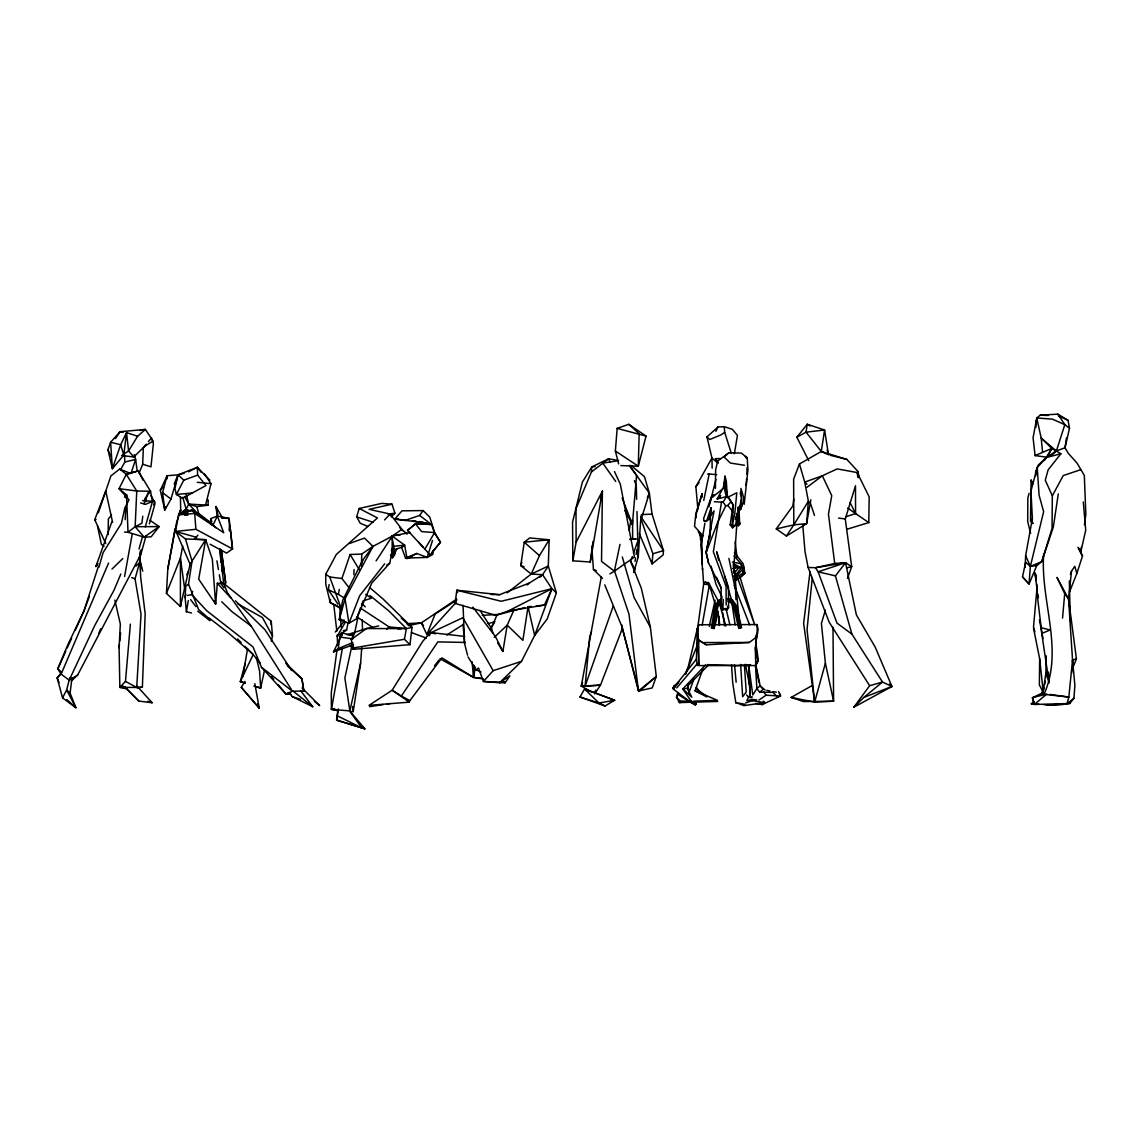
<?xml version="1.0" encoding="UTF-8"?>
<svg xmlns="http://www.w3.org/2000/svg" width="1143" height="1143" viewBox="0 0 1143 1143"><rect width="100%" height="100%" fill="white"/><g stroke="black" fill="none" stroke-linecap="round" stroke-linejoin="round"><path stroke-width="1.5" d="M702.116 497.119L702.131 493.59L695.873 513.521L694.515 526.337L703.074 535.853M731.491 502.134L733.006 504.835L730.191 524.866L732.277 525.194L734.792 513.721L736.806 492.733L727.405 497.491L726.291 481.003L724.991 476.188L725.519 493.733L733.306 505.02L732.277 525.194L735.492 525.323L738.921 507.278L737.849 507.478L738.335 525.737L736.835 524.28L739.678 523.665L738.964 519.236M395.335 551.583L394.692 554.784L392.406 557.77L392.42 553.326M1047.245 457.271L1035.087 455.586L1033.072 437.755L1036.758 417.952L1040.216 415.152L1057.889 414.166L1068.062 420.324L1069.505 428.254L1065.019 447.756L1056.375 450.985L1046.288 457.529L1037.23 467.401L1030.957 491.104L1032.372 518.593L1025.642 555.569L1025.157 567.399M126.502 498.248L126.53 494.833L119.058 488.69L126.273 474.316L138.232 470.916L150.505 491.247L152.49 501.334L145.275 526.909M1035.944 427.482L1035.987 420.795M1073.406 673.27L1068.548 598.903L1071.52 571.129L1074.806 566.314L1076.849 573.429L1069.562 591.888M710.032 538.096L710.489 515.836L714.061 510.935L706.103 552.54L708.574 563.156L721.176 587.916L720.933 607.347L722.747 609.79L723.319 599.532M734.306 571.229L733.235 565.542M1069.505 428.254L1064.833 424.653L1052.432 419.152L1036.758 417.952L1041.202 438.055L1051.817 448.442L1060.89 453.742L1048.131 469.873L1045.274 480.231L1052.332 495.805L1052.046 528.423L1041.773 561.67L1036.744 565.571L1029.071 583.987L1022.514 576.886L1025.614 562.27L1030.357 566.356L1036.744 565.571M726.162 605.004L726.105 586.53L713.346 551.783L721.533 502.134L723.105 502.063L726.462 496.605L724.833 488.875M1033.529 628.236L1039.644 658.754L1039.358 684.886L1043.345 692.644L1040.944 694.873M715.418 488.404L715.647 469.673L717.775 460.958L729.02 452.699L741.378 453.099L747.208 457.843L747.922 470.173L744.222 504.149L743.922 498.562L740.964 488.432L740.878 494.819M718.947 625.035L719.047 617.091L717.061 610.505M738.921 507.278L739.678 524.294L738.335 524.851L736.992 524.294L736.649 513.364M108.156 534.524L108.371 518.951L111.543 515.05M463.044 605.261L464.587 643.523L467.544 655.182M846.663 529.338L868.794 522.58L869.166 496.891L857.15 472.559L837.205 468.887L822.331 475.802L804.743 482.103L808.372 501.248L806.615 523.651L786.427 536.024L776.254 528.923L792.856 505.92L793.813 499.091M1032.872 483.118L1031.1 480.117L1030.5 521.351L1033.329 523.351M1068.548 598.903L1064.705 593.674L1056.989 577.444L1068.548 598.903L1076.42 658.825L1072.505 660.097L1068.848 697.073L1044.002 694.315L1042.959 692.758L1045.888 673.184L1046.288 655.868M271.134 624.649L271.234 621.278L223.714 583.473L221.485 564.542M743.722 574.329L742.75 573.272L742.879 568.114L743.922 568.4L744.936 573.057L735.649 580.787L734.535 577.501M744.95 704.274L735.892 702.559L743.95 705.631L764.567 702.602L763.338 701.145M361.374 565.971L361.76 554.055L372.975 546.383L392.263 536.138L401.922 529.28L390.134 514.064L369.075 509.321L392.006 504.177L394.921 513.15L391.22 516.993M483.575 679.028L473.545 677.413L473.974 665.283M184.523 496.433L188.738 504.092L196.896 506.62L208.04 505.192L208.226 499.92M137.317 687.986L142.375 687.157L145.175 613.777L140.703 577.486L139.789 560.141M756.952 624.564C758.623 636.694 752.165 648.581 758.138 660.54L755.766 665.583L698.744 665.583L698.744 640.194L696.987 632.822L697.559 628.521L696.373 659.64L697.559 665.483L698.744 665.097L697.559 628.521L698.744 624.735L756.952 624.564L758.138 629.522L755.766 642.637L756.48 652.553M139.103 473.045L142.675 464.244L143.332 448.013L146.361 444.213M595.56 690.272L594.76 693.701L600.475 685.171L621.678 630.279L621.892 624.992M149.719 520.151L159.106 526.594L151.147 536.824L144.175 537.167L135.16 526.709L136.746 491.019L126.273 474.316L119.744 469.016L110.914 475.902L98.384 512.75M127.373 689.029L119.858 687.372L119.086 647.738L120.344 624.049L114.829 600.104M130.373 624.135L125.473 681.399L119.858 687.372L136.717 687.443L141.032 614.148L135.045 578.801L139.603 562.67L140.589 550.812M191.524 612.991L186.423 611.748L185.109 597.518L185.723 586.116L188.509 584.23L192.024 561.113L205.683 539.696L194.467 539.239L197.925 535.167M125.158 519.665L125.844 507.249M126.33 498.391L126.53 494.833L124.573 497.219M1043.73 553.641C1039.944 600.232 1064.204 649.367 1044.002 694.315M190.324 563.213L180.423 606.547L166.435 593.374L167.807 568.928L174.965 528.952L190.281 564.699L192.024 561.113L185.48 538.939L175.508 531.409L178.565 514.907L180.665 509.821L176.465 522.965L167.807 568.928M353.787 574.658L354.087 569.485M741.321 497.891L740.635 509.678L741.278 506.52M576.115 542.225L602.404 491.061L590.245 562.013L572.829 560.799L576.115 542.225L576.001 508.635L591.445 471.945L591.788 466.916L608.619 458.786L618.606 460.558M633.822 572.129L638.237 556.998L640.609 520.922L649.367 493.204L644.466 476.66L630.979 465.401M737.321 517.179L733.877 566.399L739.464 621.878M229.557 530.581L229.114 518.408L217.356 516.036L210.812 518.593L211.412 524.737M330.527 599.318L330.284 602.618L342.271 609.376M349.901 711.475L353.216 711.589L360.588 663.426L361.745 647.652M353.444 644.238L353.058 649.338L409.937 644.666L412.023 627.436L383.091 599.032L369.546 587.445M1046.788 705.188L1069.762 703.502L1073.92 698.287L1074.891 685.414L1072.505 660.097M640.694 517.993L652.867 553.741L652.082 563.913L663.097 554.941L663.511 550.626L652.039 514.079L649.367 493.204L629.993 466.273M702.331 564.699L701.059 534.853M618.663 463.915L615.377 450.999L617.163 428.368L628.793 424.31L646.024 436.097L638.294 466.23L620.82 465.587M746.093 485.361L746.593 478.988M746.965 474.202L746.993 467.716M221.228 581.987L224.028 583.644L217.327 583.23L215.627 604.076L198.696 579.187L205.683 539.696L185.48 538.939M756.509 634.094L755.766 642.637L758.138 658.739L756.352 663.511M1062.547 618.092L1064.705 593.674M706.688 520.922L711.075 507.721L710.074 518.722L706.688 520.922L704.174 520.994L703.602 518.551L711.26 497.148L713.532 494.833M349.387 710.475L364.874 728.834L336.599 720.119L338.414 708.917M433.126 550.969L432.797 554.455L427.225 557.441L405.565 558.055L401.579 547.44L404.679 545.14L391.82 535.91L394.278 549.583L391.878 555.355L393.035 550.269M1031.872 523.78L1032.372 518.593M812.259 578.287L807.044 629.536L814.645 702.102L833.604 701.216L832.99 627.336M119.086 647.738L119.429 644.423M119.772 641.109L120.615 632.808M140.203 430.454L145.39 429.425L120.072 431.697L110.614 442.241L107.971 449.656L112.371 468.701L123.801 455.071L126.516 432.597L137.603 436.255L145.39 429.425L153.133 441.127L144.832 446.099L133.831 456.957L121.529 455.486M142.761 516.207L141.918 523.223L135.16 526.709L128.016 532.267L124.473 532.081M144.247 503.92L144.875 498.662L150.505 491.247L136.746 491.019L119.058 488.69L128.988 499.805L124.83 507.978L121.415 523.38L103.127 552.569L98.87 567.285M229.314 530.623L229.943 525.437L232.515 548.926L226.6 553.098L210.141 544.239M61.436 672.684L57.15 677.856L62.551 697.887L75.881 707.731L70.094 693.129L71.98 677.856M180.808 603.375L180.423 606.547L180.408 558.127L182.694 546.011M810.058 571.586L803.629 623.421L814.645 702.102L791.113 697.43L811.916 685.686M337.871 709.989L336.599 720.119L364.874 728.834L362.031 726.819M146.047 535.796L139.403 559.641L140.546 550.897M524.651 607.633L495.819 615.32L455.1 603.39L456.814 590.217L499.605 594.674L529.495 582.959L542.582 574.686L548.297 566.056L549.169 539.767L529.723 537.939L524.251 542.182L520.751 565.599L531.224 574.057L542.582 574.686L551.926 588.674L556.384 592.931L547.197 618.977L534.638 635.479L521.508 661.354L499.648 682.757L483.403 681.457L478.517 668.026L476.145 669.884L467.973 656.854M336.885 650.61L331.27 692.801L331.413 709.389L338.214 710.817M337.585 645.324L337.242 634.751M337.985 604.247L328.384 589.774L329.098 584.473M590.245 562.013L593.003 541.439M714.061 495.133L711.96 497.534L723.319 488.447L724.991 476.188M341.957 634.694L333.47 651.881L338.242 648.624L339.828 637.051L342.729 633.122L352.83 635.665M1081.321 547.254L1080.606 552.44L1082.507 555.955L1076.849 573.429M1084.421 524.78L1085.85 514.407L1084.321 475.445L1076.992 463.001L1068.305 453.342L1065.019 447.756L1066.448 438.026M739.507 506.52L739.521 510.049L740.821 501.291M1058.289 493.905L1053.332 527.023L1041.773 561.67L1030.357 566.356L1029.071 583.987L1022.514 576.886M531.324 606.404L528.052 606.733L522.865 640.351L507.206 625.164L514.136 609.605M786.427 536.024L793.799 524.851L793.628 479.16L799.443 463.987L821.303 451.471L824.574 429.997L807.215 424.253L796.857 437.24L808.744 460.7M629.221 530.466L630.865 519.994M635.037 561.427L635.579 557.97M636.122 554.512L636.951 549.326M497.691 642.966L502.891 651.467L507.206 625.164L494.219 637.308M712.789 628.336L716.404 606.247L719.947 601.247M735.463 519.636L735.978 516.45M186.423 611.748L188.309 600.575M245.374 683.3L240.287 681.657L242.916 676.113L247.588 648.524M344.272 598.032L338.442 594.403L339.285 589.431M704.902 523.094L701.173 545.197L702.474 569.857M734.32 453.871L737.449 435.426L732.334 429.311L724.262 426.682L717.99 426.996L706.96 436.869L711.946 458.029L712.16 468.216M591.774 692.029L581.287 686.143L601.261 577.186M145.761 501.791L146.947 494.976M810.83 499.82L806.615 523.651L793.799 524.851L776.254 528.923M132.274 533.767L124.587 576.472M480.589 678.17L473.545 677.413L475.388 667.126M702.173 625.221L709.374 584.873L703.645 583.973L702.574 568.2M360.588 663.426L349.844 710.889L331.413 709.389L342.457 648.081M742.593 566.199L742.793 565.156M409.937 644.666L404.422 639.28L406.394 628.607L388.963 611.048L369.975 595.517M1035.672 475.859L1037.23 467.401L1039.101 495.333L1043.645 511.678L1030.357 566.356L1025.642 555.569M357.788 618.034L354.573 633.451M139.403 559.641L141.332 549.497M746.15 458.143L746.422 456.729M711.075 507.721L710.074 518.722L707.617 518.336M723.319 488.447L724.976 480.031M708.574 563.156L706.188 552.369L711.289 526.909M349.258 543.568L364.474 538.096L372.975 546.383L362.774 560.041L342.643 600.375L339.242 619.749L348.958 623.264L356.587 618.763L371.732 583.144L389.734 563.213L392.12 551.512L392.263 536.138L376.104 560.913M739.521 510.049L741.764 498.991L740.735 491.676M345.557 621.792L337.114 636.38L346.6 630.036L348.001 623.121M703.745 500.463L709.174 474.031L716.747 474.631M1043.973 687.843L1042.959 692.758L1032.415 697.716L1034.429 704.474L1069.762 703.502M1044.659 684.557L1045.331 681.271M619.992 544.368L614.377 571.171L609.919 573.872M734.035 566.299L733.549 568.557L739.135 566.942M264.462 670.37L260.633 688.229L253.846 686.043M621.678 630.279L622.406 626.864M634.151 572.457L634.894 569.057L630.593 561.356L632.308 556.555M696.987 632.822L698.744 624.735M351.587 647.152L344.857 677.985L349.844 710.889M185.109 597.518L185.852 594.189M709.246 626.378L715.089 600.275M600.518 499.334L602.404 491.061L601.532 561.399L614.377 571.171L634.465 557.041L620.349 484.261L614.477 471.53M290.851 694.287L286.093 694.187L261.433 667.198L253.003 646.881L206.712 610.733L191.853 594.631L192.624 591.317M197.625 475.117L183.794 480.16L178.079 474.816L174.908 488.361L176.365 494.476L182.509 498.277L205.997 485.546L197.625 475.117L197.339 467.316L178.079 474.816L167.064 475.759L160.32 490.333L164.778 510.078L170.979 499.048L178.079 474.816L184.123 473.316M271.262 641.252L272.491 636.065L271.234 621.278M708.974 506.792L711.26 497.148M715.104 624.964L718.347 611.319M687.672 669.212L697.973 625.964L703.645 583.973L705.388 581.673M742.036 506.506L743.922 498.562M744.936 573.057L739.992 578.015L736.878 579.387L733.963 575.858L736.249 577.301L742.75 573.272L743.922 568.4M710.032 502.849L715.904 479.374M706.745 696.887L695.058 690.858L702.945 668.841M69.709 677.985L66.665 689.958L62.551 697.887M181.623 514.093L186.152 509.192L188.738 504.092L205.554 505.035L211.026 483.66L204.426 473.974M727.462 606.219L728.591 607.347L726.948 609.748L726.191 608.433L722.747 609.79L723.105 608.447L726.948 609.748L728.591 607.347L728.434 587.102L716.661 551.769L718.633 560.127M165.849 506.692L164.778 510.078L162.577 492.662L167.064 475.759L167.178 478.76M1029.071 493.362L1027.843 498.005L1027.7 521.408L1030.586 533.395M814.645 702.102L825.389 663.183L821.417 623.464L825.375 610.119M245.131 663.754L240.287 681.657L244.931 682.7M372.975 546.383L345.043 598.775L339.242 619.749L344.172 620.178M149.376 523.88L155.062 503.434L151.062 495.691M139.003 549.069L142.375 537.124M1041.487 694.987L1042.987 689.686L1039.644 658.754M455.1 603.39L456.5 598.546M702.131 493.59L696.001 514.736L696.044 517.879M429.482 635.708L430.411 632.536L464.658 636.408M367.86 526.466L360.288 523.294L356.645 516.865L359.216 508.464L381.633 503.406L392.006 504.177M847.449 578.387L851.692 566.671L845.277 518.965L855.478 485.746L855.578 513.593L868.794 522.58M432.483 540.425L427.225 557.441L416.824 553.455L405.565 558.055L407.008 558.556L416.824 553.455M361.217 565.056L362.774 560.041M705.56 664.926L682.828 688.929L691.829 697.216L687.3 688.343L688.243 685.357L708.646 664.84M348.944 634.922L354.216 634.051L351.301 639.394L353.058 649.338L350.244 645.281M1051.317 455.571L1056.375 450.985L1064.833 424.653L1057.889 414.166M98.412 566.314L83.968 610.962L75.252 630.25M521.808 562.356L520.751 565.599L524.08 566.771M685.743 673.727L687.357 668.741M131.088 473.173L135.617 459.429L134.317 454.528M111.857 521.822L95.883 566.542L97.812 563.856M704.174 520.994L706.16 520.622M349.315 588.116L341.928 578.501L350.087 554.498L361.76 554.055M1035.472 473.088L1038.187 465.244L1046.288 457.529L1060.89 453.742M613.32 605.876L585.116 686.086L581.287 686.143L582.63 682.857M1070.391 574.3L1071.52 571.129M153.591 504.906L154.748 501.677L152.605 499.277M633.451 553.355L637.451 542.139M689.086 692.401L693.844 679.099M594.76 693.701L595.96 690.401M591.531 631.593L589.745 636.48L585.116 686.086L600.475 685.171L581.287 686.143M356.587 618.763L360.245 608.79M361.474 605.476L363.303 600.489M391.878 555.355L394.321 548.683M89.425 596.289L83.968 610.962L67.623 645.209L57.793 668.826L61.136 674.113L69.194 680.171L77.667 675.013L139.946 556.084M706.188 552.369L717.733 522.165L725.734 505.949L727.777 505.42L730.891 501.791M105.756 543.582L94.712 519.694L105.756 491.061L112.614 522.337M166.435 593.374L180.408 558.127L184.752 589.488M1073.448 666.326L1076.42 658.825M677.799 693.844L676.485 697.13L679.385 702.559L691.458 702.231M685.7 674.141L697.773 643.98M120.829 574.015L114.014 590.231L94.755 625.492L69.194 680.171M174.179 484.06L178.079 474.816M490.961 629.164L497.048 614.734M98.598 633.679L100.713 628.807M742.75 573.272L744.293 569.714M61.136 674.113L108.571 563.028M186.738 574.886L188.152 571.729M507.192 592.846L531.224 574.057L539.453 555.641L549.169 539.767L524.251 542.182L539.453 555.641M696.487 659.054L673.713 687.715L678.842 681.928L673.927 686.2L672.684 688.229L673.47 689.329L678.256 682.328M678.499 692.672L676.485 697.13L680.185 701.045L690.272 701.216M65.794 651.153L57.793 668.826L61.479 672.141M67.251 647.938L71.609 638.28M647.267 497.819L649.367 493.204M752.451 697.001L748.622 696.887L746.879 700.702L752.265 699.487L756.695 699.902M391.306 550.726L393.278 546.411L404.679 545.14L407.008 558.556M495.819 615.32L508.278 610.976L544.397 605.104L551.926 588.674L501.248 601.289L456.814 590.217L457.543 592.545M242.916 676.113L253.303 654.325M213.127 524.866L217.356 516.036L223.728 532.738L194.71 513.421L191.967 510.121L183.623 511.793L178.565 514.907L194.71 513.421L195.882 529.295L232.515 548.926L229.114 518.408L221.656 518.15M715.889 431.34L717.99 426.996M392.406 557.77L397.007 548.74M719.89 497.019L717.275 498.919L722.533 488.761M183.794 480.16L176.365 494.476L192.138 492.976M1048.002 455.8L1051.817 448.442L1035.087 455.586M755.766 665.097L758.138 660.54M732.52 527.795L733.577 525.794L730.191 524.866L732.52 527.795L735.492 525.323M757.595 633.351L755.094 638.094L749.322 642.452L706.417 644.809L698.744 640.194L706.417 644.809M325.755 574.257L329.755 576.986L341.014 607.89L330.284 602.618L325.755 584.216L325.755 574.257L336.328 554.426L377.476 517.936L359.216 508.464M680.185 701.045L679.385 702.559L690.372 701.416M1052.332 495.805L1063.247 475.574L1080.564 469.744M120.644 469.659L124.83 462.001L124.544 454.943M674.327 687.186L675.284 685.471L673.927 686.2L676.642 684.828M673.598 689.329L689.786 701.631L693.572 703.731L695.058 702.116L696.273 703.845L695.187 704.917L691.072 702.502L691.744 701.302M697.873 509.092L695.873 486.647L711.946 458.029L717.961 463.115M579.987 697.016L584.559 689.029L614.62 700.23L605.033 706.003L579.987 697.016L599.061 703.045L605.033 706.003M737.835 574.529L735.649 580.787M73.081 677.942L71.323 680.999L77.667 675.013M428.639 635.565L430.411 632.536L435.569 633.822M424.882 549.126L407.565 530.366L415.466 523.794L421.696 531.624L434.626 532.567L440.469 542.253L430.082 554.984L424.882 549.126L434.626 532.567L429.754 517.093L423.153 510.578L402.007 510.835L394.706 519.122L423.253 522.537L431.54 524.508L434.111 531.809M95.883 566.542L97.684 563.556M137.603 436.255L128.573 450.956L122.93 454.585M793.799 524.851L808.372 501.248M1044.331 460.586L1051.817 448.442M241.302 687.343L259.247 708.189L241.302 687.343L244.973 681.442M390.492 555.598L394.278 549.583L402.622 547.054M738.335 525.737L739.678 524.294M115.429 438.598L120.072 431.697L123.301 432.14M430.411 632.536L422.739 641.337L392.149 690.229L409.38 702.145L369.018 705.36L392.149 690.229L401.364 696.016L437.84 641.895L465.13 642.452M521.508 661.354L493.176 670.67L483.403 681.457L505.292 682.514L509.892 675.842L499.648 682.757L505.292 682.514L502.32 680.914M720.919 602.404L717.79 606.819L714.232 628.564L711.346 628.093L715.004 605.69L718.961 600.089L722.105 598.603M404.822 520.536L419.61 515.436L423.153 510.578M490.99 627.45L494.119 623.164M853.807 707.246L869.666 685.714L882.496 682.057L891.94 686.472L853.807 707.246L863.822 697.459L882.496 682.057L851.906 634.108L835.419 575.886L845.534 562.713L851.692 566.671L846.877 567.814M409.38 702.145L407.308 700.888L409.88 700.659L441.898 657.839L473.545 677.413L472.059 661.726M434.526 665.769L438.883 660.14M384.648 563.828L359.659 595.76L348.958 623.264L345.043 598.775M148.39 441.684L151.419 437.898L153.405 443.455L150.976 466.83L142.675 464.244M695.873 486.647L699.087 482.617M160.32 490.333L163.306 486.661M335.213 632.05L344.172 621.249M734.749 575.943L741.464 567.957L741.05 563.828L734.077 555.912M432.197 552.055L440.469 542.253L434.626 533.267M676.742 687.915L697.387 663.554M734.492 572.772L738.564 567.971L744.15 567.814L743.15 563.699L734.392 552.712M456.157 602.332L426.896 634.579L421.353 622.864L407.137 623.635M384.577 519.922L390.134 514.064M735.663 576.772L744.15 567.814M194.467 539.239L196.367 537.267M717.275 498.919L720.676 495.433L717.447 498.891L726.462 496.605M722.047 606.219L720.933 607.347L722.747 609.79M60.779 674.227L57.15 677.856L59.079 682.614M386.805 629.193L389.134 626.907L406.394 628.607L412.023 627.436L401.236 618.134M540.039 577.186L542.582 574.686M112.014 569.057L122.787 558.556M697.559 665.483L698.744 664.369M135.946 566.056L139.603 562.67M1038.958 704.274L1031.286 703.817L1033.701 701.588M809.973 425.982L807.215 424.253L806.058 432.168L821.303 451.471L846.877 459.429L858.15 471.659L857.15 472.559L857.964 477.688M738.335 524.851L739.678 523.665M1046.745 693.987L1034.429 704.474L1032.415 697.716L1045.145 694.401M729.02 452.699L723.99 456.943L730.377 463.044L744.45 465.258M419.61 515.436L431.54 524.508L416.095 523.394L407.565 530.366L409.88 532.552M527.023 584.973L529.495 582.959M755.623 703.431L762.152 704.602L764.824 702.431M755.509 665.512L756.866 688.486L759.681 692.244L763.253 689.343L760.138 685.843L755.994 665.383M1073.92 698.287L1067.033 703.702L1068.848 697.073L1050.146 694.458M591.445 471.945L608.619 458.786L610.091 461.972M806.887 487.347L822.331 475.802L831.761 495.619L828.461 514.136L834.704 563.456L815.488 567.728L808.087 567.428L805.015 551.497L802.743 524.951M336.128 649.938L333.47 651.881L353.201 644.795M351.301 639.394L366.532 628.55L378.662 625.95M147.661 493.219L150.505 491.247M456.171 599.446L421.353 622.864L408.151 625.65M758.938 700.073L766.024 695.244L780.54 695.987L779.526 693.287M182.08 511.935L186.152 509.192L190.995 511.392M724.262 426.682L724.691 432.368L720.719 435.012L709.717 439.498L706.96 436.869M456.943 599.918L435.126 614.048L426.896 634.579L462.872 617.706L493.176 670.67M416.095 523.394L415.466 523.794L431.54 524.508L419.438 521.594M446.77 635.008L463.358 624.478M386.791 565.042L389.734 563.213M278.235 684.757L286.093 694.187L289.065 692.415M390.449 515.622L394.921 513.15L388.091 514.193M796.857 437.24L806.058 432.168L824.574 429.997L828.546 454.857L827.132 449.985M746.55 694.93L748.622 696.887M188.609 471.802L197.339 467.316L209.841 480.16M508.278 610.976L551.926 588.674L534.638 635.479L528.052 606.733M762.152 704.602L780.54 695.987L778.54 691.558M531.224 574.057L548.297 566.056L556.384 592.931M286.093 694.187L292.508 691.258L303.838 690.972L301.952 678.885L285.736 663.154M338.242 648.624L352.844 642.509M1045.888 673.184L1049.06 682.685L1041.744 633.436L1050.103 630.036L1041.173 627.678L1036.658 590.102M863.822 697.459L891.94 686.472L875.195 647.109L856.364 614.863L845.534 562.713L834.704 563.456M119.858 687.372L123.187 686.086M178.565 514.907L191.967 510.121L211.598 523.737M126.273 474.316L138.232 470.916L143.046 480.203M732.706 568.542L736.578 567.242M745.722 702.902L752.323 700.688L764.567 702.602M845.549 516.836L855.578 513.593L850.035 502.434M346.943 634.779L366.532 628.55L406.394 628.607M364.803 600.304L371.389 598.246L365.66 594.317M652.867 553.741L663.511 550.626L640.537 516.179M488.147 623.649L494.976 621.706M331.413 709.389L334.67 708.589M124.83 462.001L135.617 459.429L137.217 471.016M723.248 609.319L726.948 609.748M1031.286 703.817L1034.515 703.188M187.466 595.446L191.853 594.631M410.251 532.581L391.82 535.91L400.321 534.895M343.343 630.607L346.6 630.036M94.712 519.694L96.112 519.451M353.516 647.91L404.422 639.28M398.007 518.579L394.706 519.122L407.094 520.222M759.681 692.244L772.925 692.329L777.869 697.33M369.589 706.674L383.305 704.559M386.734 704.031L390.163 703.516M618.249 460.758L602.761 463.101L615.72 481.432M708.66 582.501L706.117 582.516L709.189 583.887L718.933 602.318M405.565 558.055L412.366 557.155M687.3 688.343L682.828 688.929L690.958 700.959L696.273 703.845M195.882 529.295L175.508 531.409L196.553 537.339M536.224 605.919L544.397 605.104M595.174 466.644L591.788 466.916L582.387 482.089L572.557 522.108L572.829 560.799M707.617 474.145L709.174 474.031M1051.331 705.302L1063.09 704.545M750.58 664.697L736.764 665.555L707.388 664.64M482.26 615.363L498.277 614.391M629.764 539.439L636.822 539.039M184.709 515.236L187.909 515.064M641.366 514.65L652.039 514.079M142.375 687.157L136.717 687.443L125.473 681.399M693.644 701.188L717.404 700.302L695.058 690.858M397.75 628.864L401.207 628.764M717.733 701.459L694.901 702.131M720.133 458.572L715.304 458.629L718.19 462.758M135.16 526.709L159.106 526.594L144.175 537.167L128.016 532.267L126.53 494.833M703.974 642.566L749.322 642.452M197.282 482.317L211.026 483.66M490.918 594.474L499.605 594.674M407.037 624.064L410.523 624.164M630.322 538.682L635.279 538.839M1040.216 415.152L1048.46 415.481M672.684 688.229L673.884 688.286M714.261 501.706L721.533 502.134M205.554 505.035L208.04 505.192M142.646 500.548L152.49 501.334L145.59 504.334L140.603 502.977M1043.93 704.688L1050.574 705.231M412.394 520.694L415.938 521.008M329.755 576.986L341.928 578.501M138.817 701.073L124.587 686.786L138.817 701.073L152.148 702.745L137.174 686.257M838.591 518.079L845.277 518.965M339.828 637.051L352.83 638.88M500.277 681.714L505.292 682.514L502.048 681.114M766.739 690.358L769.953 690.972M773.154 691.572L776.354 692.187M502.106 681.842L505.292 682.514M732.406 561.97L741.05 563.828M835.419 575.886L818.131 571.814L815.488 567.728L845.534 562.713L818.131 571.814L836.962 623.092L851.906 634.108M617.163 428.368L646.024 436.097M830.218 455.271L846.877 459.429M748.451 696.973L751.137 697.787M289.136 692.572L292.351 696.673L300.38 699.302M356.645 516.865L373.375 522.365M147.676 701.273L152.148 702.745M791.113 697.43L803.458 701.545L833.604 701.216L825.389 663.183M131.702 577.615L135.045 578.801M411.451 632.608L426.31 638.065M728.105 598.218L732.406 599.875L736.378 605.476L741.607 627.75L738.749 628.421L733.649 606.704L730.534 602.29L727.948 601.304M726.834 599.303L731.463 601.075L735.006 606.09L740.178 628.078M591.688 546.44L593.46 569.443L596.332 570.6M119.744 469.016L130.716 473.573M476.145 669.884L481.003 671.984M194.224 512.85L199.068 515.05L196.896 506.62M1058.347 415.866L1068.062 420.324M328.384 589.774L338.442 594.403M821.303 451.471L827.103 454.185M257.446 686.714L260.633 688.229L259.59 671.127L256.389 657.839M183.623 511.793L186.795 513.321M292.351 696.673L312.711 706.731L300.995 691.129M337.757 716.032L361.774 727.934L349.329 710.603M733.635 563.742L741.464 567.957M401.364 696.016L409.88 700.659M706.117 582.516L709.103 584.159M439.969 658.739L473.545 677.413M237.844 603.875L262.49 617.577L272.491 636.065M677.27 694.001L691.072 702.502M360.316 608.019L389.134 626.907M400.864 529.309L403.722 531.181M615.377 450.999L638.294 466.23L639.137 433.64L628.793 424.31M698.844 690.729L695.63 688.572L696.53 687.586L698.844 690.729L706.974 696.473M357.116 617.034L373.318 627.85M733.063 564.113L738.564 567.971M847.706 508.035L855.578 513.593M693.572 703.731L695.187 704.917M261.433 667.198L292.508 691.258L251.203 626.078L231.858 611.591L221.756 601.775M162.577 492.662L170.979 499.048M104.013 546.325L101.356 544.311L97.512 526.08M198.811 513.55L211.526 523.38M209.14 618.02L228.6 633.065L252.403 653.767L260.275 663.197M197.739 611.176L209.998 620.635L207.64 618.049M745.322 456.343L747.208 457.843M293.322 691.301L312.711 706.731M287.25 665.697L301.952 678.885L303.838 690.972M314.325 701.245L319.654 705.631L302.052 687.986M765.138 690.058L760.138 685.843L756.866 688.486L752.808 694.987L748.636 665.112M1056.375 450.985L1041.202 438.055L1042.516 451.842M209.24 618.763L198.625 609.59L188.509 584.23M399.679 527.609L407.137 534.081M66.823 699.587L75.881 707.731L66.665 689.958L70.094 693.129M208.926 521.294L216.156 527.88M889.34 684.071L891.94 686.472M362.031 603.861L365.289 606.876M235.415 600.789L264.833 629.579L291.679 670.598M807.001 484.246L804.743 482.103L799.443 463.987M198.339 513.621L200.697 515.879M593.46 569.443L602.504 578.387M237.473 638.894L241.202 642.609M244.931 646.324L252.403 653.767M199.068 515.05L188.738 504.092L186.123 493.947M217.327 583.23L230.786 597.918M730.748 500.777L726.648 494.576M418.752 542.253L423.281 547.354M133.831 456.957L128.573 450.956L126.516 432.597L120.672 444.741L112.371 468.701L110.614 442.241L120.672 444.741L123.801 455.071M271.491 676.67L273.748 679.371M727.777 505.42L733.092 511.95M421.353 622.864L423.467 625.55M472.845 607.147L495.376 636.465L502.891 651.467M197.339 467.316L201.197 472.316M190.624 599.632L195.91 606.633M629.293 465.387L636.58 475.317L632.393 524.508L624.821 510.464M223.914 587.745L220.885 583.487L219.356 574.772M227.957 593.417L251.203 626.078M763.51 691.615L766.024 695.244M723.105 502.063L725.734 505.949M869.666 685.714L829.204 622.263L808.087 567.428M480.06 610.419L491.547 628.45L492.876 632.879M350.087 554.498L359.316 569.728M187.981 512.25L186.152 509.192L182.737 497.276M708.589 584.787L710.817 588.502M217.327 516.907L215.984 506.506L222.771 518.379M604.761 584.859L622.021 626.878L638.437 690.972L652.224 687.929L656.296 676.47L650.381 627.236L634.022 597.403L622.306 556.97M1082.507 555.955L1078.106 547.326L1080.678 552.469L1085.721 530.209L1083.293 501.948M733.392 571.686L736.249 577.301L733.935 568.057M698.273 531.495L701.816 538.524M722.105 597.117L716.061 584.459L711.06 566.185M716.461 577.244L721.376 588.416M639.294 533.524L652.082 563.913L651.539 560.541M214.27 600.804L215.627 604.076L212.355 559.241L205.683 539.696M107.971 449.656L110.528 456M634.394 480.66L636.265 485.318L636.651 499.305M630.593 561.356L641.266 588.145L650.381 627.236M223.714 583.473L227.571 593.146M734.263 585.373L749.608 624.878M622.135 498.005L632.393 524.508L631.879 521.037M737.706 578.258L754.68 624.807L739.878 576.729M614.477 570.943L628.993 614.177L638.437 690.972L656.296 676.47L639.008 691.458L622.021 626.878M688.243 685.357L687.815 684.071L688.886 692.544M210.812 518.593L211.898 521.808M809.987 501.891L814.488 515.393M737.849 507.478L739.292 511.835M724.691 432.368L731.349 453.4M1031.1 480.117L1032.529 484.661M709.646 585.802L715.589 605.561M1034.901 631.765L1033.515 627.064L1036.958 588.274L1034.829 572.486M724.476 575.829L731.349 599.175L735.178 624.921M719.861 604.833L725.819 626.035M722.733 612.748L724.562 625.793M257.847 703.631L258.704 707.017M139.303 557.341L142.718 571.2M1035.529 573.843L1036.315 577.072M725.948 608.433L729.891 624.85M215.984 506.506L217.899 514.793M139.675 559.941L141.418 567.885M740.235 492.79L740.964 496.191M728.905 558.413L735.606 590.56L735.963 599.732M745.336 664.283L749.622 685.057L750.394 697.301M352.601 708.503L353.216 711.589L352.615 706.474M755.437 664.883L758.952 682.228M1039.444 619.792L1043.045 638.68M254.832 683.643L259.247 708.189M216.899 560.842L218.427 569.557M727.405 497.491L724.976 482.103L726.191 493.262M735.878 703.102L732.734 683.157L731.52 664.912M221.256 549.697L225.7 583.13L221.342 549.854M1035.244 573.6L1036.158 580.473M1036.615 583.902L1037.287 589.059M1037.973 594.203L1038.43 597.646M858.15 471.659L858.807 476.917M748.579 676.399L749.622 685.057M735.178 541.711L737.021 557.555M333.785 604.704L336.828 631.207M222.213 565.013L220.656 549.512L222.185 571.214M1041.173 627.678L1041.744 633.436M734.535 664.712L736.149 682.242M700.188 534.981L700.645 540.153M463.015 624.221L464.587 643.523M219.97 548.783L220.999 562.399L220.113 549.954M718.918 617.22L719.504 625.378M744.45 665.497L746.222 692.087L742.664 696.716L740.607 664.369M719.047 617.091L719.476 623.635M1048.374 672.07L1049.06 682.685M339.785 606.09L340.343 614.834M340.571 618.334L341.114 627.078M341.457 632.336L341.671 635.822M1070.119 612.891L1069.348 581.001M1070.434 618.163L1070.634 621.692M748.479 665.112L750.165 696.959M752.265 699.487L752.323 700.688M721.262 599.346L721.704 608.69M701.316 536.624L701.802 552.54M636.98 511.535L638.237 556.998M755.28 647.209L755.766 665.583L755.766 664.369M362.231 619.606L362.502 630.122M180.451 497.376L180.694 511.135M632.565 520.222L632.65 538.053M697.559 628.521L697.559 651.467M614.62 700.23L599.061 703.045L584.559 689.029L614.62 700.23"/></g></svg>
